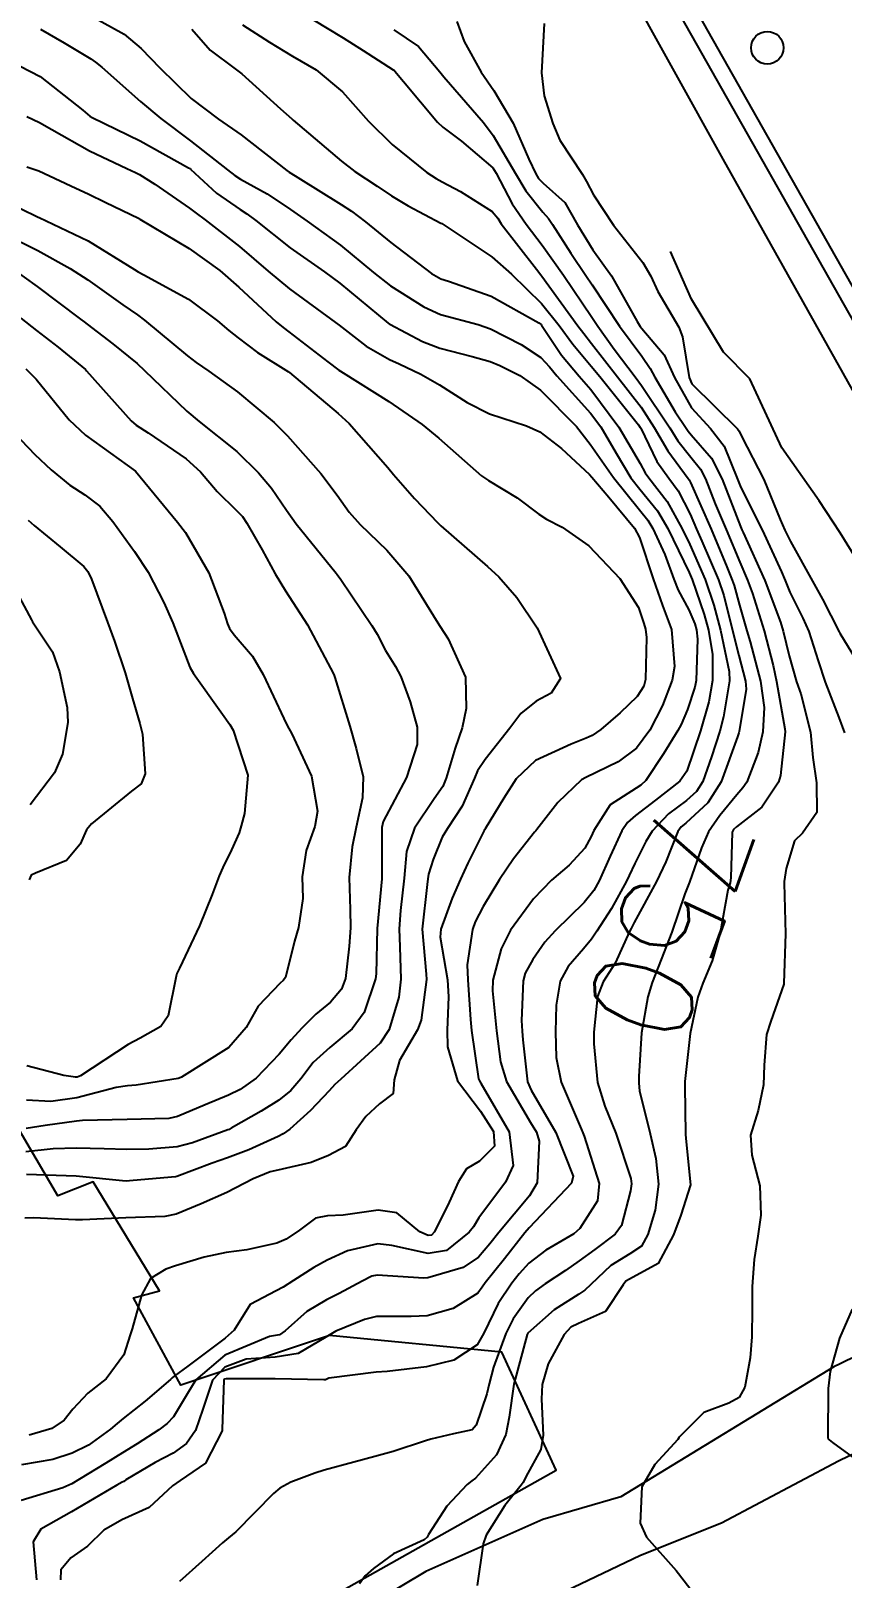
# Model space of a CAD drawing. Header units: metres. Extents: x 318500 to 325275, y 7408834 to 7428799.
# Drawn here: x 322690.4 to 322722.6, y 7421591.3 to 7421652.7 of the extents above; entities that cross this region are included whole.
import ezdxf
from ezdxf.enums import TextEntityAlignment as Align

# ---------------------------------------------------------------- set-up
doc = ezdxf.new("R2010")
doc.units = ezdxf.units.M
doc.header["$MEASUREMENT"] = 0
for name, color, linetype in [('Canaleta de Drenagem', 151, 'Continuous'), ('Cotas', 45, 'Continuous'), ('Curvas de Nivel 1m', 11, 'Continuous'), ('Curvas de Nivel 5m', 15, 'Continuous'), ('Divisas', 45, 'Continuous'), ('Edificações', 30, 'Continuous'), ('Hidrografia', 140, 'Continuous'), ('Postes', 20, 'Continuous'), ('Vias Primárias', 230, 'Continuous'), ('Vias Secundárias', 230, 'Continuous')]:
    doc.layers.add(name, color=color, linetype=linetype)
doc.styles.add('Style-STANDARD', font='STANDARD.shx')

msp = doc.modelspace()

# ---------------------------------------------------------------- linework, layer by layer
at = {"layer": 'Canaleta de Drenagem'}
for points in [[(322627.838, 7421813.449), (322631.942, 7421805.996), (322641.752, 7421788.325), (322652.608, 7421768.097), (322663.797, 7421747.396), (322672.139, 7421731.584), (322685.979, 7421707.356), (322707.502, 7421668.583), (322731.942, 7421625.399), (322747.388, 7421596.92), (322749.2, 7421593.497), (322748.854, 7421592.725)], [(322628.408, 7421813.763), (322632.511, 7421806.311), (322642.322, 7421788.636), (322653.18, 7421768.405), (322664.371, 7421747.702), (322672.708, 7421731.897), (322686.545, 7421707.675), (322708.069, 7421668.901), (322732.511, 7421625.714), (322747.961, 7421597.227), (322749.923, 7421593.52), (322749.447, 7421592.459)]]:
    msp.add_lwpolyline(points, dxfattribs=at)
at = {"layer": 'Curvas de Nivel 1m', "flags": 128}
for points, elevation in [([(322690.805, 7421652.738), (322691.741, 7421652.198), (322692.793, 7421651.561), (322692.986, 7421651.431), (322693.233, 7421651.233), (322694.77, 7421649.876), (322695.573, 7421649.202), (322696.747, 7421648.31), (322698.221, 7421647.168), (322698.5, 7421646.935), (322698.726, 7421646.789), (322699.783, 7421646.206), (322700.715, 7421645.583), (322701.375, 7421645.123), (322702.696, 7421644.176), (322704.001, 7421643.09), (322704.672, 7421642.563), (322705.996, 7421641.724), (322706.656, 7421641.43), (322708.154, 7421641.035), (322708.648, 7421640.863), (322709.866, 7421640.236), (322710.637, 7421639.718), (322710.983, 7421639.344), (322711.272, 7421638.99), (322712.608, 7421637.51), (322713.014, 7421636.966), (322713.624, 7421635.92), (322714.207, 7421634.954), (322714.566, 7421634.5), (322715.259, 7421633.638), (322715.672, 7421632.933), (322716.524, 7421631.2), (322716.643, 7421630.918), (322717.118, 7421629.523), (322717.286, 7421628.908), (322717.445, 7421627.947), (322717.446, 7421626.905), (322717.298, 7421626.067), (322716.965, 7421624.912), (322716.424, 7421623.315), (322716.147, 7421622.924), (322715.18, 7421622.167), (322714.399, 7421621.555), (322714.074, 7421621.274), (322713.854, 7421620.955), (322713.391, 7421619.944), (322712.947, 7421618.964), (322712.739, 7421618.583), (322712.351, 7421618.104), (322711.205, 7421616.987), (322710.797, 7421616.53), (322710.323, 7421615.845), (322710.013, 7421615.306), (322709.935, 7421615.006), (322709.869, 7421613.423), (322709.895, 7421613.006), (322709.931, 7421612.659), (322710.116, 7421611.002), (322710.255, 7421610.66), (322711.24, 7421608.985), (322711.917, 7421607.262), (322711.855, 7421606.975), (322710.182, 7421605.207), (322710, 7421605.003), (322709.199, 7421603.98), (322708.431, 7421603.026), (322708.318, 7421602.857), (322708.144, 7421602.619), (322707.165, 7421602.009), (322706.13, 7421601.715), (322705.496, 7421601.693), (322704.129, 7421601.695), (322703.647, 7421601.568), (322702.513, 7421601.104), (322702.118, 7421600.87), (322701.011, 7421600.221), (322700.109, 7421600.076), (322698.957, 7421599.996), (322698.105, 7421599.681), (322697.625, 7421599.167), (322697.244, 7421598.011), (322696.947, 7421597.177), (322696.592, 7421596.652), (322696.056, 7421596.277), (322695.349, 7421595.898), (322694.191, 7421595.208), (322694.1, 7421595.149), (322694.039, 7421595.118), (322693.831, 7421595.006), (322692.027, 7421593.946), (322690.812, 7421593.258), (322690.513, 7421592.762), (322690.639, 7421591.254)], 752), ([(322692.852, 7421653.239), (322694.122, 7421652.539), (322694.798, 7421651.979), (322695.535, 7421651.203), (322696.772, 7421649.994), (322697.859, 7421649.174), (322698.751, 7421648.555), (322700.569, 7421647.132), (322700.667, 7421647.069), (322700.729, 7421647.029), (322700.999, 7421646.856), (322702.717, 7421645.783), (322703.129, 7421645.519), (322703.692, 7421645.095), (322704.698, 7421644.283), (322706.302, 7421643.056), (322706.677, 7421642.846), (322706.978, 7421642.745), (322708.667, 7421642.151), (322710.554, 7421641.099), (322710.65, 7421641.023), (322710.67, 7421641), (322711.465, 7421639.814), (322712.163, 7421638.977), (322712.622, 7421638.453), (322713.729, 7421636.959), (322714.579, 7421635.519), (322714.776, 7421635.15), (322714.923, 7421634.945), (322715.647, 7421634.015), (322716.248, 7421632.925), (322716.541, 7421632.299), (322717.152, 7421630.911), (322717.504, 7421629.899), (322717.764, 7421628.901), (322718.102, 7421627.27), (322718.119, 7421626.895), (322717.878, 7421625.469), (322717.731, 7421624.901), (322717.405, 7421623.881), (322717.057, 7421622.91), (322716.812, 7421622.516), (322716.409, 7421622.159), (322715.705, 7421621.626), (322715.047, 7421620.94), (322714.802, 7421620.526), (322714.371, 7421619.652), (322714.139, 7421619.177), (322714.03, 7421618.953), (322713.443, 7421617.866), (322712.865, 7421616.965), (322712.65, 7421616.653), (322712.329, 7421616.266), (322711.722, 7421615.576), (322711.41, 7421614.984), (322711.246, 7421614.036), (322711.218, 7421612.986), (322711.252, 7421611.968), (322711.448, 7421610.982), (322712.232, 7421609.127), (322712.306, 7421608.969), (322712.357, 7421608.839), (322712.955, 7421606.962), (322712.884, 7421606.272), (322712.182, 7421605.176), (322711.944, 7421604.974), (322710.843, 7421604.317), (322710.162, 7421603.8), (322709.781, 7421603.381), (322709.489, 7421603.01), (322708.952, 7421602.203), (322708.377, 7421601.026), (322708.115, 7421600.567), (322707.184, 7421599.964), (322706.106, 7421599.693), (322704.546, 7421599.515), (322704.104, 7421599.483), (322702.24, 7421599.246), (322702.101, 7421599.185), (322702.033, 7421599.178), (322700.101, 7421599.214), (322698.165, 7421599.224), (322698.1, 7421599.203), (322698.069, 7421599.16), (322698.008, 7421597.224), (322697.999, 7421597.161), (322697.342, 7421595.879), (322696.339, 7421595.186), (322696.038, 7421594.978), (322695.116, 7421594.112), (322694.024, 7421593.624), (322693.31, 7421593.221), (322692.659, 7421592.581), (322692.003, 7421592.125), (322691.601, 7421591.641), (322691.592, 7421591.244)], 751), ([(322698.807, 7421652.908), (322699.881, 7421652.224), (322700.795, 7421651.67), (322701.736, 7421651.121), (322702.777, 7421650.259), (322703.81, 7421649.094), (322704.746, 7421648.165), (322706.114, 7421647.059), (322706.489, 7421646.815), (322706.726, 7421646.685), (322707.457, 7421646.308), (322708.715, 7421645.515), (322708.928, 7421645.242), (322709.07, 7421645.025), (322710.464, 7421643.222), (322710.638, 7421643.001), (322710.679, 7421642.948), (322712.107, 7421640.978), (322712.341, 7421640.668), (322712.643, 7421640.281), (322713.682, 7421638.959), (322714.612, 7421637.751), (322715.133, 7421636.942), (322715.678, 7421636.025), (322716.486, 7421634.921), (322716.527, 7421634.869), (322716.578, 7421634.766), (322717.39, 7421632.907), (322718.011, 7421631.414), (322718.228, 7421630.894), (322718.302, 7421630.678), (322718.51, 7421629.899), (322718.808, 7421628.887), (322718.94, 7421628.439), (322719.351, 7421626.881), (322719.498, 7421625.836), (322719.441, 7421624.88), (322719.261, 7421624.052), (322718.805, 7421622.886), (322718.646, 7421622.659), (322718.412, 7421622.381), (322717.743, 7421621.556), (322717.286, 7421620.907), (322717.012, 7421620.279), (322716.536, 7421618.917), (322716.355, 7421618.447), (322715.827, 7421616.928), (322715.408, 7421615.849), (322715.05, 7421614.939), (322714.878, 7421614.364), (322714.627, 7421612.945), (322714.522, 7421611.206), (322714.52, 7421610.946), (322714.556, 7421610.645), (322714.975, 7421608.939), (322715.195, 7421607.956), (322715.309, 7421606.933), (322715.166, 7421605.912), (322714.886, 7421604.939), (322714.631, 7421604.485), (322714.168, 7421604.171), (322713.411, 7421603.707), (322712.619, 7421602.965), (322712.385, 7421602.729), (322712.144, 7421602.577), (322711.164, 7421601.955), (322710.12, 7421601.025), (322710.092, 7421600.972), (322709.575, 7421599.008), (322709.386, 7421597.705), (322709.253, 7421597.012), (322708.876, 7421596.199), (322708.044, 7421595.281), (322707.901, 7421595.173), (322707.721, 7421595.033), (322706.908, 7421594.165), (322706.189, 7421593.048), (322706.13, 7421592.937), (322706.017, 7421592.836), (322704.796, 7421592.28), (322703.999, 7421591.702), (322703.671, 7421591.409), (322703.444, 7421591.088)], 749), ([(322701.602, 7421653.122), (322702.803, 7421652.393), (322703.592, 7421651.892), (322704.79, 7421651.128), (322704.819, 7421651.108), (322704.845, 7421651.079), (322705.195, 7421650.663), (322706.537, 7421649.053), (322706.757, 7421648.853), (322707.497, 7421648.295), (322708.733, 7421647.239), (322708.871, 7421647.028), (322709.509, 7421645.81), (322710.06, 7421645.01), (322710.698, 7421644.174), (322711.533, 7421642.987), (322712.655, 7421641.325), (322712.897, 7421640.968), (322713.552, 7421640.05), (322714.379, 7421638.953), (322714.625, 7421638.613), (322715.749, 7421636.933), (322716.077, 7421636.413), (322716.588, 7421635.763), (322716.966, 7421635.297), (322717.162, 7421634.911), (322717.556, 7421633.914), (322717.985, 7421632.898), (322718.531, 7421631.605), (322718.836, 7421630.887), (322719.037, 7421630.362), (322719.495, 7421628.88), (322719.846, 7421627.51), (322719.982, 7421626.875), (322720.32, 7421624.993), (322720.327, 7421624.871), (322720.147, 7421623.149), (322720.069, 7421622.874), (322719.401, 7421621.884), (322718.393, 7421621.109), (322718.277, 7421621.006), (322718.224, 7421620.892), (322718.169, 7421619.087), (322718.142, 7421618.893), (322718.059, 7421618.597), (322717.753, 7421616.899), (322717.431, 7421615.796), (322717.065, 7421614.909), (322716.864, 7421614.349), (322716.564, 7421612.916), (322716.355, 7421611.013), (322716.348, 7421610.919), (322716.346, 7421610.832), (322716.369, 7421608.918), (322716.393, 7421608.752), (322716.568, 7421606.914), (322716.188, 7421605.712), (322715.902, 7421604.924), (322715.297, 7421603.799), (322714.153, 7421603.165), (322714.012, 7421603.091), (322713.902, 7421602.952), (322713.2, 7421601.893), (322712.127, 7421601.416), (322711.828, 7421601.271), (322711.558, 7421600.978), (322710.936, 7421599.816), (322710.689, 7421598.991), (322710.667, 7421598.415), (322710.733, 7421596.99), (322710.638, 7421596.415), (322710.045, 7421595.333), (322709.934, 7421595.109), (322709.866, 7421595.003), (322709.215, 7421594.195), (322708.469, 7421593.023), (322708.358, 7421592.682), (322708.115, 7421591.028)], 748), ([(322704.806, 7421652.717), (322705.785, 7421652.051), (322706.635, 7421651.052), (322706.787, 7421650.847), (322708.369, 7421649.034), (322708.752, 7421648.529), (322709.636, 7421647.016), (322710.038, 7421646.325), (322710.715, 7421645.482), (322710.943, 7421645.227), (322711.098, 7421644.994), (322711.824, 7421643.852), (322712.426, 7421642.974), (322712.674, 7421642.602), (322713.755, 7421640.959), (322714.638, 7421639.77), (322714.976, 7421639.287), (322715.163, 7421638.942), (322715.97, 7421637.569), (322716.397, 7421636.923), (322716.476, 7421636.8), (322716.597, 7421636.656), (322717.409, 7421635.728), (322717.823, 7421634.901), (322718.552, 7421633.014), (322718.608, 7421632.889), (322718.663, 7421632.774), (322719.527, 7421630.88), (322720.148, 7421629.229), (322720.247, 7421628.873), (322720.485, 7421627.894), (322720.78, 7421626.865), (322720.943, 7421626.382), (322721.327, 7421624.857), (322721.43, 7421623.855), (322721.564, 7421622.853), (322721.579, 7421621.676), (322721.011, 7421620.861), (322720.7, 7421620.551), (322720.369, 7421619.453), (322720.292, 7421618.94), (322720.292, 7421618.871), (322720.34, 7421616.87), (322720.278, 7421614.903), (322720.27, 7421614.87), (322719.76, 7421613.403), (322719.59, 7421612.877), (322719.492, 7421611.653), (322719.465, 7421610.878), (322719.259, 7421609.866), (322718.947, 7421608.883), (322719.006, 7421608.094), (322719.316, 7421606.879), (322719.362, 7421605.705), (322719.237, 7421604.879), (322719.102, 7421603.945), (322719.024, 7421602.881), (322719.022, 7421601.996), (322719.004, 7421600.881), (322718.936, 7421600.058), (322718.734, 7421598.884), (322718.499, 7421598.481), (322718.091, 7421598.259), (322717.103, 7421597.887), (322716.136, 7421596.919), (322716.113, 7421596.876), (322716.068, 7421596.818), (322715.16, 7421595.827), (322714.648, 7421594.941), (322714.578, 7421593.494), (322714.823, 7421592.938), (322716.001, 7421591.623), (322716.551, 7421590.912)], 747), ([(322707.303, 7421653.045), (322707.597, 7421652.247), (322708.274, 7421651.035), (322708.779, 7421650.303), (322709.536, 7421649.018), (322710.159, 7421647.589), (322710.435, 7421647.004), (322710.543, 7421646.817), (322710.726, 7421646.629), (322711.592, 7421645.86), (322712.099, 7421644.979), (322712.695, 7421643.996), (322713.44, 7421642.962), (322714.461, 7421641.144), (322714.577, 7421640.951), (322714.649, 7421640.865), (322715.527, 7421639.825), (322715.934, 7421638.93), (322716.612, 7421637.73), (322717.364, 7421636.909), (322717.903, 7421636.21), (322718.441, 7421634.892), (322718.575, 7421634.566), (322719.418, 7421632.881), (322720.178, 7421631.221), (322720.323, 7421630.872), (322720.516, 7421630.42), (322721.026, 7421629.383), (322721.26, 7421628.859), (322721.638, 7421627.697), (322721.913, 7421626.848), (322722.449, 7421625.444), (322722.683, 7421624.836)], 746), ([(322689.993, 7421651.278), (322690.784, 7421650.857), (322692.483, 7421649.525), (322692.761, 7421649.288), (322692.849, 7421649.239), (322694.747, 7421648.315), (322696.675, 7421647.246), (322696.73, 7421647.211), (322696.755, 7421647.19), (322697.78, 7421646.234), (322698.714, 7421645.585), (322698.979, 7421645.422), (322699.342, 7421645.151), (322700.694, 7421644.063), (322702.057, 7421643.116), (322702.673, 7421642.674), (322704.586, 7421641.081), (322704.623, 7421641.054), (322704.65, 7421641.036), (322705.943, 7421640.36), (322706.64, 7421640.086), (322707.917, 7421639.757), (322708.635, 7421639.563), (322709.014, 7421639.405), (322709.802, 7421639.012), (322710.621, 7421638.428), (322712.049, 7421636.978), (322712.59, 7421636.289), (322713.522, 7421634.96), (322714.557, 7421633.685), (322714.886, 7421633.276), (322715.08, 7421632.942), (322715.556, 7421631.913), (322715.914, 7421630.929), (322716.083, 7421630.494), (322716.508, 7421629.72), (322716.743, 7421629.157), (322716.806, 7421628.915), (322716.854, 7421628.555), (322716.792, 7421626.915), (322716.741, 7421626.641), (322716.453, 7421625.761), (322716.202, 7421625.165), (322716.073, 7421624.925), (322715.505, 7421624.008), (322714.801, 7421622.944), (322714.609, 7421622.755), (322714.415, 7421622.637), (322713.387, 7421621.978), (322712.737, 7421620.967), (322712.634, 7421620.72), (322712.379, 7421620.265), (322711.759, 7421619.589), (322711.063, 7421618.989), (322710.352, 7421618.247), (322709.44, 7421617.014), (322709.072, 7421616.276), (322708.742, 7421615.024), (322708.724, 7421614.603), (322708.881, 7421613.021), (322709.043, 7421611.794), (322709.283, 7421611.015), (322710.236, 7421609.384), (322710.463, 7421608.996), (322710.578, 7421608.641), (322710.488, 7421606.996), (322710.195, 7421606.477), (322708.98, 7421605.018), (322708.622, 7421604.575), (322708.165, 7421604.044), (322707.565, 7421603.63), (322706.153, 7421603.221), (322705.994, 7421603.211), (322704.154, 7421603.33), (322703.944, 7421603.292), (322703.555, 7421603.089), (322702.647, 7421602.598), (322702.139, 7421602.353), (322701.361, 7421601.888), (322700.507, 7421601.126), (322700.279, 7421600.968), (322700.118, 7421600.939), (322699.887, 7421600.903), (322698.11, 7421600.156), (322696.959, 7421599.177), (322696.63, 7421598.644), (322696.078, 7421597.716), (322695.818, 7421597.448), (322695.49, 7421597.196), (322694.63, 7421596.636), (322694.056, 7421596.288), (322693.389, 7421595.881), (322692.35, 7421595.235), (322692.038, 7421595.057), (322691.683, 7421594.892), (322690.031, 7421594.397)], 753), ([(322690.261, 7421649.275), (322690.757, 7421649.04), (322691.249, 7421648.767), (322692.74, 7421647.919), (322694.221, 7421647.218), (322694.574, 7421647.058), (322694.728, 7421646.975), (322695.332, 7421646.596), (322696.715, 7421645.642), (322696.973, 7421645.446), (322697.329, 7421645.181), (322698.695, 7421644.127), (322699.832, 7421643.143), (322700.67, 7421642.438), (322702.496, 7421641.112), (322702.649, 7421640.996), (322703.72, 7421640.173), (322704.636, 7421639.646), (322705.025, 7421639.466), (322705.876, 7421639.061), (322706.624, 7421638.634), (322707.714, 7421637.939), (322708.607, 7421637.489), (322710.066, 7421637.008), (322710.597, 7421636.777), (322711.456, 7421636.118), (322712.572, 7421635.075), (322712.665, 7421634.969), (322713.338, 7421634.186), (322714.358, 7421632.952), (322714.545, 7421632.588), (322715.095, 7421630.941), (322715.466, 7421629.892), (322715.814, 7421628.93), (322715.94, 7421627.466), (322715.841, 7421626.929), (322715.464, 7421625.926), (322714.958, 7421624.942), (322714.433, 7421624.222), (322713.703, 7421623.682), (322712.421, 7421623.065), (322712.257, 7421622.972), (322711.317, 7421622.076), (322710.487, 7421620.999), (322710.442, 7421620.946), (322710.388, 7421620.895), (322709.551, 7421619.834), (322709.003, 7421619.02), (322708.349, 7421617.946), (322708.035, 7421617.341), (322707.928, 7421617.034), (322707.721, 7421615.634), (322707.742, 7421615.036), (322707.857, 7421613.464), (322707.888, 7421613.034), (322708.17, 7421611.122), (322708.201, 7421611.031), (322708.259, 7421610.941), (322709.378, 7421609.013), (322709.542, 7421607.678), (322709.233, 7421607.015), (322708.186, 7421605.6), (322707.965, 7421605.249), (322707.801, 7421605.034), (322706.898, 7421604.313), (322706.167, 7421604.185), (322704.734, 7421604.509), (322704.172, 7421604.576), (322702.977, 7421604.289), (322702.162, 7421603.929), (322701.644, 7421603.629), (322700.828, 7421603.123), (322700.42, 7421602.854), (322700.144, 7421602.715), (322699.116, 7421602.165), (322698.476, 7421601.155), (322698.117, 7421600.83), (322696.642, 7421599.719), (322696.101, 7421599.326), (322696.028, 7421599.264), (322695.954, 7421599.191), (322694.952, 7421598.336), (322694.076, 7421597.642), (322693.84, 7421597.447), (322693.574, 7421597.217), (322692.698, 7421596.593), (322692.055, 7421596.266), (322691.285, 7421596.018), (322690.048, 7421595.81)], 754), ([(322688.72, 7421646.253), (322690.682, 7421645.299), (322690.71, 7421645.286), (322690.75, 7421645.269), (322692.697, 7421644.347), (322694.531, 7421643.212), (322694.679, 7421643.112), (322694.892, 7421642.993), (322696.663, 7421642.039), (322697.817, 7421641.172), (322698.275, 7421640.794), (322698.643, 7421640.496), (322699.402, 7421639.913), (322700.63, 7421639.157), (322700.669, 7421639.13), (322702.606, 7421637.5), (322703.039, 7421637.103), (322704.574, 7421635.352), (322704.801, 7421635.077), (322705.628, 7421634.132), (322706.551, 7421633.162), (322706.674, 7421633.049), (322708.526, 7421631.433), (322708.971, 7421631.023), (322709.692, 7421630.197), (322710.5, 7421629), (322711.424, 7421626.986), (322711.044, 7421626.408), (322710.456, 7421626.091), (322709.85, 7421625.607), (322709.404, 7421625.016), (322708.427, 7421623.776), (322708.129, 7421623.327), (322708.006, 7421623.034), (322707.517, 7421621.925), (322706.934, 7421621.045), (322706.731, 7421620.7), (322706.371, 7421619.814), (322706.187, 7421619.228), (322706.159, 7421619.053), (322706.131, 7421618.827), (322705.934, 7421617.056), (322706.095, 7421615.272), (322706.109, 7421615.053), (322705.896, 7421613.446), (322705.751, 7421613.058), (322705.039, 7421611.84), (322704.822, 7421611.072), (322704.786, 7421610.538), (322704.246, 7421610.129), (322703.701, 7421609.625), (322703.311, 7421609.094), (322702.889, 7421608.431), (322702.214, 7421608.076), (322701.53, 7421607.797), (322700.206, 7421607.499), (322699.91, 7421607.429), (322699.232, 7421607.145), (322698.195, 7421606.613), (322697.177, 7421606.163), (322696.186, 7421605.749), (322695.728, 7421605.651), (322694.184, 7421605.598), (322692.472, 7421605.525), (322692.183, 7421605.523), (322690.521, 7421605.603), (322690.183, 7421605.592)], 756), ([(322689.362, 7421644.622), (322690.69, 7421643.965), (322691.977, 7421643.251), (322692.673, 7421642.796), (322694.068, 7421641.81), (322694.653, 7421641.408), (322694.928, 7421641.207), (322696.636, 7421639.79), (322696.972, 7421639.524), (322697.479, 7421639.177), (322698.618, 7421638.36), (322700.068, 7421637.138), (322700.592, 7421636.619), (322701.917, 7421635.117), (322702.561, 7421634.256), (322703.038, 7421633.586), (322703.478, 7421633.096), (322704.535, 7421632.081), (322705.401, 7421631.067), (322706.494, 7421629.3), (322706.644, 7421629.048), (322706.964, 7421628.567), (322707.656, 7421627.038), (322707.684, 7421625.805), (322707.521, 7421625.039), (322707.249, 7421624.224), (322706.888, 7421623.045), (322706.748, 7421622.714), (322706.408, 7421622.225), (322705.628, 7421621.061), (322705.311, 7421620.131), (322705.214, 7421619.067), (322705.074, 7421617.796), (322705.02, 7421617.07), (322705.046, 7421616.352), (322705.091, 7421615.068), (322705.013, 7421614.356), (322704.632, 7421613.075), (322704.275, 7421612.534), (322702.705, 7421611.103), (322702.476, 7421610.888), (322702.253, 7421610.641), (322701.503, 7421609.855), (322700.691, 7421609.125), (322700.426, 7421608.929), (322700.225, 7421608.824), (322699.059, 7421608.305), (322698.212, 7421607.983), (322697.606, 7421607.772), (322696.201, 7421607.24), (322696.16, 7421607.231), (322695.692, 7421607.195), (322694.333, 7421607.074), (322694.199, 7421607.063), (322694.055, 7421607.069), (322692.35, 7421607.238), (322692.211, 7421607.25), (322690.252, 7421607.321)], 757), ([(322689.639, 7421643.28), (322690.669, 7421642.532), (322692.381, 7421641.244), (322692.536, 7421641.129), (322692.648, 7421641.044), (322693.674, 7421640.258), (322694.633, 7421639.476), (322694.925, 7421639.207), (322696.606, 7421637.587), (322697.088, 7421637.183), (322698.582, 7421635.986), (322699.45, 7421635.147), (322699.962, 7421634.537), (322700.555, 7421633.662), (322700.937, 7421633.126), (322702.521, 7421631.173), (322702.57, 7421631.109), (322702.713, 7421630.911), (322703.944, 7421629.088), (322704.144, 7421628.743), (322704.48, 7421628.104), (322704.873, 7421627.473), (322705.092, 7421627.071), (322705.459, 7421626.061), (322705.739, 7421625.061), (322705.74, 7421624.371), (322705.307, 7421623.067), (322704.392, 7421621.326), (322704.333, 7421621.081), (322704.334, 7421619.107), (322704.336, 7421619.08), (322704.331, 7421619.052), (322704.151, 7421617.083), (322704.11, 7421615.286), (322704.087, 7421615.083), (322703.639, 7421613.74), (322703.164, 7421613.097), (322702.273, 7421612.363), (322701.617, 7421611.766), (322701.118, 7421611.121), (322700.73, 7421610.648), (322700.247, 7421610.265), (322699.546, 7421609.835), (322698.366, 7421609.158), (322698.278, 7421609.111), (322698.229, 7421609.093), (322696.823, 7421608.579), (322696.219, 7421608.425), (322695.09, 7421608.328), (322694.217, 7421608.313), (322693.327, 7421608.334), (322692.217, 7421608.364), (322691.308, 7421608.346), (322690.214, 7421608.227)], 758), ([(322690.024, 7421641.276), (322690.645, 7421640.787), (322691.508, 7421640.126), (322692.579, 7421639.241), (322692.629, 7421639.19), (322694.395, 7421637.213), (322694.597, 7421637.039), (322695.067, 7421636.732), (322696.578, 7421635.707), (322697.15, 7421635.181), (322697.802, 7421634.411), (322698.555, 7421633.669), (322698.806, 7421633.41), (322698.98, 7421633.154), (322699.589, 7421632.089), (322700.104, 7421631.136), (322700.51, 7421630.471), (322701.386, 7421629.121), (322702.412, 7421627.17), (322702.439, 7421627.11), (322702.469, 7421627.035), (322703.068, 7421625.101), (322703.312, 7421624.211), (322703.596, 7421623.092), (322703.569, 7421622.26), (322703.317, 7421621.096), (322703.165, 7421620.312), (322703.044, 7421619.1), (322703.085, 7421617.837), (322703.092, 7421617.099), (322703.046, 7421616.382), (322702.9, 7421615.101), (322702.741, 7421614.665), (322702.296, 7421614.16), (322701.72, 7421613.684), (322701.162, 7421613.121), (322700.742, 7421612.659), (322700.27, 7421612.093), (322699.355, 7421611.144), (322698.715, 7421610.691), (322698.25, 7421610.462), (322697.33, 7421610.087), (322696.236, 7421609.62), (322695.886, 7421609.543), (322694.234, 7421609.509), (322692.464, 7421609.467), (322692.232, 7421609.441), (322690.984, 7421609.259), (322690.228, 7421609.145)], 759), ([(322689.222, 7421637.284), (322690.579, 7421635.874), (322691.221, 7421635.26), (322691.967, 7421634.652), (322692.56, 7421634.273), (322693.151, 7421633.826), (322693.669, 7421633.223), (322694.532, 7421632.023), (322695.073, 7421631.204), (322695.696, 7421630.005), (322696.045, 7421629.194), (322696.479, 7421628.056), (322696.721, 7421627.435), (322696.862, 7421627.184), (322697.949, 7421625.666), (322698.308, 7421625.162), (322698.437, 7421624.946), (322699.019, 7421623.151), (322698.886, 7421621.644), (322698.762, 7421621.154), (322698.676, 7421620.865), (322698.376, 7421620.196), (322698.033, 7421619.497), (322697.883, 7421619.167), (322697.609, 7421618.431), (322697.11, 7421617.178), (322696.313, 7421615.5), (322696.21, 7421615.292), (322696.18, 7421615.191), (322695.867, 7421613.614), (322695.576, 7421613.197), (322694.749, 7421612.732), (322694.273, 7421612.476), (322692.381, 7421611.238), (322692.249, 7421611.184), (322692.186, 7421611.177), (322691.725, 7421611.248), (322690.255, 7421611.628)], 761), ([(322690.312, 7421633.272), (322690.547, 7421633.058), (322691.578, 7421632.211), (322692.523, 7421631.432), (322692.672, 7421631.238), (322692.817, 7421630.934), (322693.453, 7421629.226), (322693.729, 7421628.468), (322694.161, 7421627.215), (322694.455, 7421626.199), (322694.74, 7421625.207), (322694.85, 7421624.79), (322694.949, 7421623.205), (322694.795, 7421622.817), (322694.403, 7421622.517), (322692.82, 7421621.234), (322692.63, 7421620.992), (322692.378, 7421620.424), (322691.836, 7421619.78), (322690.608, 7421619.266), (322690.435, 7421619.193), (322690.356, 7421619.003)], 762), ([(322689.391, 7421631.281), (322690.449, 7421629.312), (322690.468, 7421629.27), (322690.49, 7421629.238), (322691.274, 7421628.054), (322691.561, 7421627.254), (322691.852, 7421625.846), (322691.885, 7421625.248), (322691.679, 7421623.993), (322691.361, 7421623.256), (322690.397, 7421621.985)], 763), ([(322722.984, 7421601.981), (322722.475, 7421600.835), (322722.107, 7421599.504), (322722.036, 7421598.841), (322722.019, 7421596.892), (322722.026, 7421596.841), (322722.069, 7421596.794), (322722.21, 7421596.696), (322724.048, 7421595.344)], 746)]:
    msp.add_lwpolyline(points, dxfattribs=dict(at, elevation=elevation))
at = {"layer": 'Curvas de Nivel 5m', "flags": 128}
for points, elevation in [([(322696.806, 7421652.741), (322697.522, 7421651.904), (322698.513, 7421651.164), (322698.787, 7421650.966), (322700.317, 7421649.586), (322700.761, 7421649.183), (322700.821, 7421649.129), (322702.736, 7421647.499), (322703.263, 7421647.102), (322704.146, 7421646.511), (322704.72, 7421646.129), (322705.377, 7421645.73), (322706.673, 7421645.051), (322706.71, 7421645.03), (322706.751, 7421645.008), (322708.69, 7421643.715), (322709.471, 7421643.018), (322710.663, 7421641.855), (322711.371, 7421640.989), (322711.909, 7421640.247), (322712.634, 7421639.378), (322712.975, 7421638.967), (322714.506, 7421637.047), (322714.581, 7421636.95), (322714.599, 7421636.914), (322715.242, 7421635.602), (322715.716, 7421634.933), (322716.078, 7421634.432), (322716.559, 7421633.506), (322716.813, 7421632.916), (322717.024, 7421632.432), (322717.686, 7421630.903), (322717.899, 7421630.284), (322718.241, 7421628.894), (322718.485, 7421627.901), (322718.756, 7421626.887), (322718.786, 7421626.566), (322718.508, 7421624.889), (322718.492, 7421624.837), (322718.438, 7421624.672), (322717.79, 7421622.899), (322717.257, 7421622.058), (322716.395, 7421621.256), (322716.207, 7421621.108), (322716.067, 7421620.925), (322715.589, 7421619.715), (322715.229, 7421618.937), (322714.344, 7421617.31), (322714.215, 7421617.077), (322714.152, 7421616.952), (322713.581, 7421615.698), (322713.117, 7421614.962), (322712.884, 7421614.381), (322712.742, 7421612.965), (322712.735, 7421612.506), (322712.885, 7421610.964), (322713.173, 7421610.033), (322713.611, 7421608.956), (322714.203, 7421607.16), (322714.229, 7421606.95), (322714.197, 7421606.674), (322713.834, 7421605.303), (322713.583, 7421604.956), (322712.782, 7421604.352), (322712.164, 7421603.895), (322711.616, 7421603.521), (322710.814, 7421602.99), (322710.427, 7421602.715), (322710.142, 7421602.434), (322709.541, 7421601.597), (322709.251, 7421601.013), (322708.763, 7421599.676), (322708.587, 7421599.023), (322708.497, 7421598.621), (322708.075, 7421597.388), (322707.91, 7421597.194), (322707.17, 7421597.039), (322706.283, 7421596.831), (322706.066, 7421596.761), (322704.79, 7421596.338), (322704.056, 7421596.142), (322703.228, 7421595.917), (322702.047, 7421595.598), (322701.677, 7421595.483), (322700.726, 7421595.123), (322700.285, 7421594.88), (322700.035, 7421594.666), (322698.546, 7421593.152), (322698.257, 7421592.915), (322698.013, 7421592.719), (322697.194, 7421591.98), (322696.31, 7421591.185)], 750), ([(322710.772, 7421652.963), (322710.669, 7421651.002), (322710.776, 7421650.1), (322711.11, 7421648.995), (322711.396, 7421648.344), (322712.288, 7421646.977), (322712.452, 7421646.699), (322712.722, 7421646.164), (322713.515, 7421644.962), (322714.688, 7421643.491), (322714.995, 7421642.945), (322715.278, 7421642.334), (322716.11, 7421640.928), (322716.256, 7421640.536), (322716.516, 7421638.922), (322716.626, 7421638.682), (322718.431, 7421636.893), (322718.502, 7421636.795), (322718.597, 7421636.606), (322719.478, 7421634.881), (322720.129, 7421633.301), (322720.317, 7421632.872), (322720.543, 7421632.425), (322721.413, 7421630.857), (322721.802, 7421630.14), (322722.468, 7421628.84), (322722.499, 7421628.786), (322723.696, 7421626.822)], 745), ([(322690.253, 7421647.275), (322690.729, 7421647.123), (322692.003, 7421646.531), (322692.72, 7421646.191), (322693.37, 7421645.884), (322694.71, 7421645.226), (322694.742, 7421645.21), (322696.693, 7421644.04), (322697.906, 7421643.172), (322698.67, 7421642.514), (322700.151, 7421641.137), (322700.422, 7421640.908), (322700.646, 7421640.737), (322702.198, 7421639.55), (322702.631, 7421639.216), (322702.694, 7421639.173), (322702.803, 7421639.107), (322704.613, 7421637.97), (322705.928, 7421637.06), (322706.592, 7421636.518), (322708.291, 7421635.033), (322708.568, 7421634.839), (322709.704, 7421634.155), (322710.555, 7421633.514), (322710.863, 7421633.306), (322711.483, 7421632.986), (322712.539, 7421632.254), (322713.776, 7421630.957), (322714.509, 7421629.807), (322714.726, 7421629.171), (322714.788, 7421628.946), (322714.825, 7421628.615), (322714.786, 7421626.945), (322714.723, 7421626.69), (322714.46, 7421626.273), (322713.779, 7421625.628), (322713.015, 7421624.964), (322712.675, 7421624.73), (322712.436, 7421624.619), (322711.844, 7421624.388), (322710.427, 7421623.742), (322709.663, 7421623.011), (322709.178, 7421622.249), (322708.427, 7421621.029), (322708.413, 7421621.006), (322708.389, 7421620.969), (322707.743, 7421619.663), (322707.453, 7421619.039), (322707.119, 7421618.275), (322706.669, 7421617.047), (322706.654, 7421616.728), (322706.932, 7421615.044), (322706.974, 7421614.369), (322706.923, 7421613.044), (322706.938, 7421612.379), (322707.335, 7421611.039), (322708.242, 7421609.829), (322708.765, 7421609.022), (322708.796, 7421608.447), (322708.212, 7421607.852), (322707.693, 7421607.549), (322707.371, 7421607.038), (322707.003, 7421606.23), (322706.428, 7421605.048), (322706.305, 7421604.922), (322706.178, 7421604.907), (322705.844, 7421605.055), (322704.925, 7421605.806), (322704.188, 7421605.906), (322702.796, 7421605.711), (322702.186, 7421605.687), (322701.707, 7421605.593), (322701.074, 7421605.121), (322700.538, 7421604.762), (322700.172, 7421604.604), (322698.983, 7421604.333), (322698.166, 7421604.224), (322697.29, 7421604.046), (322696.158, 7421603.703), (322695.775, 7421603.574), (322695.168, 7421603.2), (322694.806, 7421602.537), (322694.44, 7421601.207), (322694.358, 7421600.968), (322694.11, 7421600.172), (322693.404, 7421599.22), (322692.672, 7421598.651), (322692.082, 7421598.022), (322691.746, 7421597.574), (322691.247, 7421597.252), (322690.352, 7421596.98)], 755), ([(322690.218, 7421639.274), (322690.624, 7421638.864), (322691.937, 7421637.25), (322692.591, 7421636.637), (322694.57, 7421635.21), (322696.234, 7421633.193), (322696.544, 7421632.784), (322697.477, 7421631.176), (322698.081, 7421629.582), (322698.215, 7421629.164), (322698.301, 7421628.975), (322698.486, 7421628.724), (322699.203, 7421627.875), (322699.636, 7421627.143), (322700.444, 7421625.405), (322700.58, 7421625.129), (322700.764, 7421624.797), (322701.543, 7421623.119), (322701.786, 7421621.726), (322701.683, 7421621.117), (322701.331, 7421620.165), (322701.17, 7421619.122), (322701.203, 7421618.27), (322701.033, 7421617.123), (322700.875, 7421616.581), (322700.516, 7421615.128), (322700.428, 7421615.01), (322700.307, 7421614.91), (322699.438, 7421613.998), (322698.96, 7421613.15), (322698.272, 7421612.355), (322696.398, 7421611.188), (322696.301, 7421611.147), (322696.259, 7421611.135), (322694.598, 7421610.864), (322694.254, 7421610.838), (322693.806, 7421610.77), (322692.241, 7421610.365), (322691.206, 7421610.222), (322690.24, 7421610.27)], 760)]:
    msp.add_lwpolyline(points, dxfattribs=dict(at, elevation=elevation))
at = {"layer": 'Divisas'}
msp.add_lwpolyline([(322764.143, 7421569.822), (322748.729, 7421591.88), (322747.373, 7421593.82), (322737.047, 7421612.811), (322729.648, 7421626.582), (322717.864, 7421647.585), (322709.953, 7421661.855), (322697.545, 7421684.107), (322686.966, 7421702.894), (322675.77, 7421722.399), (322666.893, 7421739.566), (322656.896, 7421743.086), (322638.688, 7421773.493), (322627.244, 7421792.629), (322597.945, 7421842.624)], dxfattribs=at)
at = {"layer": 'Edificações'}
msp.add_lwpolyline([(322697.765, 7421588.013), (322711.251, 7421595.596), (322709.097, 7421600.282), (322702.26, 7421600.937), (322696.36, 7421598.971), (322694.486, 7421602.435), (322695.517, 7421602.715), (322692.888, 7421607.034), (322691.483, 7421606.472), (322687.36, 7421613.5), (322679.77, 7421625.119), (322665.16, 7421617.069), (322665.515, 7421616.22), (322659.615, 7421612.85), (322655.11, 7421609.192)], dxfattribs=at)
at = {"layer": 'Hidrografia'}
msp.add_lwpolyline([(322744.197, 7421591.05), (322742.723, 7421594.838), (322741.039, 7421599.046), (322739.986, 7421601.361), (322736.615, 7421608.784), (322735.142, 7421611.099), (322733.668, 7421613.624), (322731.774, 7421615.938), (322729.879, 7421616.99), (322729.037, 7421619.305), (322727.563, 7421623.303), (322725.458, 7421627.932), (322724.195, 7421630.036), (322722.511, 7421632.771), (322721.669, 7421634.034), (322720.195, 7421636.138), (322718.932, 7421638.873), (322717.879, 7421639.925), (322716.616, 7421642.029), (322715.774, 7421643.923)], dxfattribs=at)
at = {"layer": 'Postes'}
msp.add_circle((322719.618, 7421652.001), 0.645, dxfattribs=at)
at = {"layer": 'Vias Primárias'}
for points in [[(323715.644, 7420145.548, 0), (323709.04, 7420132.939)], [(323831.088, 7420001.787, 0), (323833.844, 7420008.443, 0.220888)]]:
    msp.add_lwpolyline(points, format="xyb", dxfattribs=at)
at = {"layer": 'Vias Secundárias'}
for points in [[(322740.084, 7421583.739), (322735.594, 7421596.126, 0.232994), (322731.084, 7421600.457, 0.199628), (322722.255, 7421599.69), (322713.812, 7421594.545), (322710.72, 7421593.643), (322706.082, 7421591.583), (322696.163, 7421585.66)], [(322705.438, 7421587.849), (322714.585, 7421592.227), (322717.805, 7421593.515), (322722.443, 7421595.961, -0.180199), (322729.4, 7421596.862, -0.257927), (322733.265, 7421593.386), (322734.726, 7421589.155)]]:
    msp.add_lwpolyline(points, format="xyb", dxfattribs=at)

# ---------------------------------------------------------------- texts
at = {"layer": 'Cotas', "style": 'Style-STANDARD'}
msp.add_text('750', height=4, rotation=250.05248, dxfattribs=at).set_placement((322715.769, 7421617.318, 750), align=Align.MIDDLE_CENTER)

doc.saveas('drawing.dxf')
